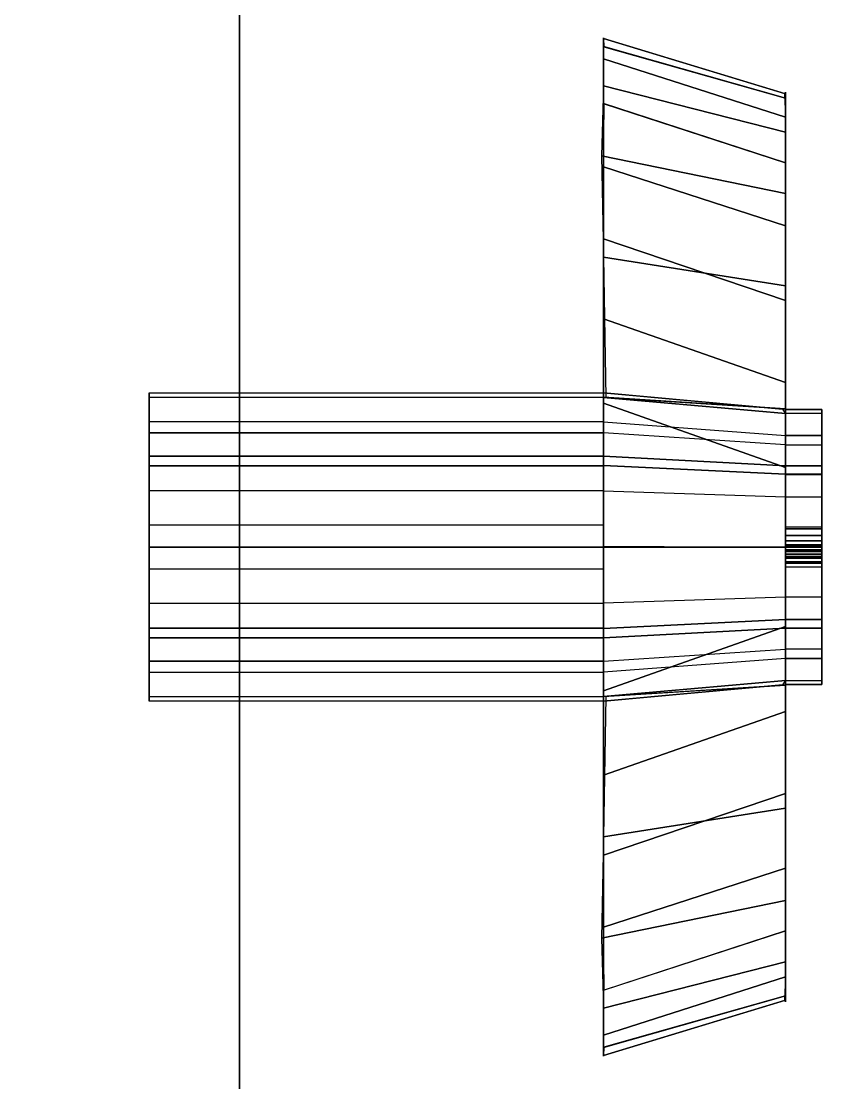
# Model space of a CAD drawing. Extents: x -21.8 to 22.2, y -10 to 63.
# Drawn here: x 0.17 to 22.17, y 17.54 to 46.73 of the extents above; entities that cross this region are included whole.
import ezdxf

# ---------------------------------------------------------------- set-up
doc = ezdxf.new("R2010")
doc.units = 0
doc.header["$MEASUREMENT"] = 0
doc.layers.get('0').update_dxf_attribs({"linetype": 'CONTINUOUS'})

msp = doc.modelspace()

# ---------------------------------------------------------------- linework, layer by layer
for points in [[(6.166, 1.975, 43), (-5.834, 1.975, 43), (-5.834, 62.975, 43), (6.166, 62.975, 43)], [(6.166, 1.975, -40), (-5.834, 1.975, -40), (-5.834, 62.975, -40), (6.166, 62.975, -40)], [(6.166, 1.975, 43), (6.166, 62.975, 43), (6.166, 62.975, -40), (6.166, 1.975, -40)]]:
    msp.add_3dface(points)
at = {"linetype": 'Continuous'}
for points in [[(16.166, 46.271, 1.5), (16.166, 32.271, -12.5), (16.166, 42.762, -7.77), (16.166, 46.271, 1.5)], [(16.166, 32.271, 15.5), (16.166, 46.271, 1.5), (16.166, 42.5, 11.06), (16.166, 32.271, 15.5)], [(16.166, 34.771, -10), (16.166, 46.271, 1.5), (16.166, 40.401, 7.37), (16.166, 34.771, 1.74)], [(21.166, 44.727, 0.453), (16.166, 46.253, 0.781), (16.179, 46.025, 4.095), (21.166, 44.61, 3.503)], [(21.166, 44.092, -2.565), (16.166, 45.691, -2.489), (16.166, 46.253, 0.781), (21.139, 44.736, 0.454)], [(21.166, 44.61, 3.503), (16.166, 46.028, 4.097), (16.166, 44.954, 7.43), (21.166, 43.674, 6.622)], [(21.166, 42.829, -5.192), (16.166, 44.46, -5.388), (16.166, 45.691, -2.489), (21.166, 44.092, -2.565)], [(21.166, 43.674, 6.622), (16.166, 44.954, 7.43), (16.117, 43.025, 10.388), (21.166, 41.986, 9.366)], [(21.166, 44.771, 1.5), (21.166, 32.271, -11), (21.166, 41.638, -6.777), (21.166, 44.771, 1.5)], [(21.166, 32.271, 14), (21.166, 44.771, 1.5), (21.166, 41.404, 10.035), (21.166, 32.271, 14)], [(21.166, 34.504, -8.768), (21.166, 44.771, 1.5), (21.166, 39.53, 6.741), (21.166, 34.504, 1.715)], [(21.166, 41.099, -7.35), (16.166, 42.72, -7.818), (16.185, 44.453, -5.387), (21.166, 42.829, -5.192)], [(21.166, 41.986, 9.366), (16.117, 43.025, 10.388), (16.166, 40.236, 13.014), (21.166, 39.454, 11.73)], [(16.166, 32.271, -12.5), (16.166, 42.762, -7.77), (16.166, 37.453, -11.506), (16.166, 32.271, -12.5)], [(21.166, 39.045, -9.006), (16.166, 40.74, -9.648), (16.166, 42.72, -7.818), (21.166, 41.099, -7.35)], [(16.166, 32.271, 15.5), (16.166, 37.738, 14.389), (16.166, 42.5, 11.06), (16.166, 32.271, 15.5)], [(21.166, 32.271, -11), (21.166, 41.638, -6.777), (21.166, 36.898, -10.112), (21.166, 32.271, -11)], [(21.166, 32.271, 14), (21.166, 37.152, 13.008), (21.166, 41.404, 10.035), (21.166, 32.271, 14)], [(21.166, 36.793, -10.153), (16.166, 38.542, -11.017), (16.166, 40.74, -9.648), (21.166, 39.045, -9.006)], [(16.166, 39.271, 8.5), (16.166, 40.401, 7.37), (16.166, 35.414, 8.039), (16.166, 34.509, 8.791)], [(16.166, 35.414, 8.039), (16.166, 40.401, 7.37), (16.166, 36.379, 6.27), (16.166, 35.414, 8.039)], [(16.166, 36.379, 6.27), (16.166, 40.401, 7.37), (16.166, 36.506, 4.818), (16.166, 36.379, 6.27)], [(16.166, 36.506, 4.818), (16.166, 40.401, 7.37), (16.166, 35.708, 2.677), (16.166, 36.506, 4.818)], [(21.166, 39.454, 11.73), (16.166, 40.236, 13.014), (16.234, 36.381, 14.862), (21.166, 36.074, 13.408)], [(21.166, 38.521, 7.75), (21.166, 39.53, 6.741), (21.166, 35.077, 7.338), (21.166, 34.269, 8.01)], [(21.166, 35.077, 7.338), (21.166, 39.53, 6.741), (21.166, 35.938, 5.759), (21.166, 35.077, 7.338)], [(21.166, 35.938, 5.759), (21.166, 39.53, 6.741), (21.166, 36.052, 4.463), (21.166, 35.938, 5.759)], [(21.166, 36.052, 4.463), (21.166, 39.53, 6.741), (21.166, 35.34, 2.551), (21.166, 36.052, 4.463)], [(16.166, 38.207, 9.564), (16.166, 39.271, 8.5), (16.166, 34.509, 8.791), (16.166, 32.271, 9.427)], [(21.166, 34.454, -10.808), (16.166, 36.222, -11.931), (16.166, 38.542, -11.017), (21.166, 36.793, -10.153)], [(21.166, 37.571, 8.7), (21.166, 38.521, 7.75), (21.166, 34.269, 8.01), (21.166, 32.271, 8.578)], [(16.166, 32.271, 9.427), (16.166, 32.271, 15.5), (16.166, 38.207, 9.564), (16.166, 32.271, 9.427)], [(21.166, 32.271, 8.578), (21.166, 32.271, 14), (21.166, 37.571, 8.7), (21.166, 32.271, 8.578)], [(3.683, 29.129, 8.039), (3.683, 28.164, 6.27), (3.683, 36.506, 4.818), (3.683, 36.379, 6.27)], [(3.683, 28.164, 6.27), (3.683, 28.037, 4.818), (3.683, 28.834, 2.677), (3.683, 36.506, 4.818)], [(3.683, 36.506, 4.818), (3.683, 35.708, 2.677), (3.683, 34.771, 1.74), (3.683, 28.834, 2.677)], [(3.683, 36.379, 6.27), (3.683, 36.506, 4.818), (16.166, 36.506, 4.818), (16.166, 36.379, 6.27)], [(16.166, 36.506, 4.818), (16.166, 35.708, 2.677), (3.683, 35.708, 2.677), (3.683, 36.506, 4.818)], [(21.166, 36.052, 4.463), (16.166, 36.506, 4.818), (16.166, 35.708, 2.677), (21.166, 35.34, 2.551)], [(16.166, 36.506, 4.818), (21.085, 36.06, 4.469), (21.166, 35.938, 5.759), (16.166, 36.379, 6.27)], [(16.166, 29.129, 8.039), (16.166, 28.164, 6.27), (16.166, 36.506, 4.818), (16.166, 36.379, 6.27)], [(16.166, 28.164, 6.27), (16.166, 28.037, 4.818), (16.166, 28.834, 2.677), (16.166, 36.506, 4.818)], [(16.166, 36.506, 4.818), (16.166, 35.708, 2.677), (16.166, 34.771, 1.74), (16.166, 28.834, 2.677)], [(3.683, 35.414, 8.039), (3.683, 30.034, 8.791), (3.683, 29.129, 8.039), (3.683, 36.379, 6.27)], [(3.683, 35.414, 8.039), (16.166, 35.414, 8.039), (16.166, 36.379, 6.27), (3.683, 36.379, 6.27)], [(21.166, 36.074, 13.408), (16.166, 36.386, 14.882), (16.166, 32.271, 15.5), (21.166, 32.271, 14)], [(16.166, 36.379, 6.27), (21.166, 35.938, 5.759), (21.166, 35.077, 7.338), (16.166, 35.414, 8.039)], [(16.166, 35.414, 8.039), (16.166, 30.034, 8.791), (16.166, 29.129, 8.039), (16.166, 36.379, 6.27)], [(21.166, 32.271, -11), (16.166, 32.271, -12.5), (16.166, 36.222, -11.931), (21.166, 34.454, -10.808)], [(21.166, 34.756, 5.527), (21.166, 35.938, 5.759), (21.166, 36.052, 4.463), (21.166, 35.34, 2.551)], [(22.166, 36.052, 4.463), (21.166, 36.052, 4.463), (21.166, 35.34, 2.551), (22.166, 35.34, 2.551)], [(22.166, 35.938, 5.759), (21.166, 35.938, 5.759), (21.166, 36.052, 4.463), (22.166, 36.052, 4.463)], [(21.166, 34.269, 8.01), (21.166, 35.077, 7.338), (21.166, 35.938, 5.759), (21.166, 34.756, 5.527)], [(21.166, 35.938, 5.759), (21.166, 35.077, 7.338), (22.166, 35.077, 7.338), (22.166, 35.938, 5.759)], [(22.166, 34.756, 5.527), (22.166, 35.938, 5.759), (22.166, 36.052, 4.463), (22.166, 35.34, 2.551)], [(22.166, 34.269, 8.01), (22.166, 35.077, 7.338), (22.166, 35.938, 5.759), (22.166, 34.756, 5.527)], [(3.683, 35.708, 2.677), (3.683, 34.771, 1.74), (16.166, 34.771, 1.74), (16.166, 35.708, 2.677)], [(21.166, 34.504, 1.715), (16.166, 34.771, 1.74), (16.166, 35.708, 2.677), (21.166, 35.34, 2.551)], [(3.683, 32.271, 9.427), (3.683, 30.034, 8.791), (3.683, 35.414, 8.039), (3.683, 34.509, 8.791)], [(3.683, 35.414, 8.039), (3.683, 34.509, 8.791), (16.166, 34.509, 8.791), (16.166, 35.414, 8.039)], [(16.166, 35.414, 8.039), (16.166, 34.509, 8.791), (21.166, 34.269, 8.01), (21.166, 35.077, 7.338)], [(16.166, 32.271, 9.427), (16.166, 30.034, 8.791), (16.166, 35.414, 8.039), (16.166, 34.509, 8.791)], [(21.166, 30.274, 8.01), (21.166, 34.269, 8.01), (21.166, 35.34, 2.551), (21.166, 29.203, 2.551)], [(21.166, 29.203, 2.551), (21.166, 30.039, 1.715), (21.166, 34.504, 1.715), (21.166, 35.34, 2.551)], [(22.166, 35.34, 2.551), (21.166, 35.34, 2.551), (21.166, 34.504, 1.715), (22.166, 34.504, 1.715)], [(21.166, 29.203, 2.551), (21.166, 31.963, 2.867), (21.166, 32.288, 2.867), (21.166, 35.34, 2.551)], [(21.166, 32.288, 3.536), (21.166, 32.288, 2.867), (21.166, 35.34, 2.551), (21.166, 35.068, 4.043)], [(22.166, 30.274, 8.01), (22.166, 34.269, 8.01), (22.166, 35.34, 2.551), (22.166, 29.203, 2.551)], [(22.166, 29.203, 2.551), (22.166, 30.039, 1.715), (22.166, 34.504, 1.715), (22.166, 35.34, 2.551)], [(22.166, 29.203, 2.551), (22.166, 31.963, 2.867), (22.166, 32.288, 2.867), (22.166, 35.34, 2.551)], [(22.166, 32.288, 3.536), (22.166, 32.288, 2.867), (22.166, 35.34, 2.551), (22.166, 35.068, 4.043)], [(22.166, 35.077, 7.338), (22.166, 34.269, 8.01), (21.166, 34.269, 8.01), (21.166, 35.077, 7.338)], [(21.166, 32.19, 3.841), (21.166, 32.19, 3.663), (21.166, 32.288, 3.536), (21.166, 35.048, 4.039)], [(21.166, 32.19, 3.841), (21.166, 35.048, 4.039), (21.166, 34.756, 5.527), (21.166, 32.19, 3.841)], [(22.166, 32.19, 3.841), (22.166, 32.19, 3.663), (22.166, 32.288, 3.536), (22.166, 35.048, 4.039)], [(22.166, 32.19, 3.841), (22.166, 35.048, 4.039), (22.166, 34.756, 5.527), (22.166, 32.19, 3.841)], [(3.683, 28.834, 2.677), (3.683, 29.771, 1.74), (3.683, 34.771, 1.74), (3.683, 28.834, 2.677)], [(3.683, 29.771, 1.74), (3.683, 34.771, 1.74), (3.683, 34.771, -4.573), (3.683, 29.771, -4.573)], [(3.683, 29.771, -4.573), (3.683, 30.038, -5.696), (3.683, 30.728, -6.539), (3.683, 34.771, -4.573)], [(3.683, 34.771, -4.573), (3.683, 34.505, -5.696), (3.683, 33.815, -6.539), (3.683, 30.728, -6.539)], [(16.166, 34.771, -4.573), (3.683, 34.771, -4.573), (3.683, 34.771, 1.74), (16.166, 34.771, 1.74)], [(3.683, 34.771, -4.573), (3.683, 34.505, -5.696), (16.166, 34.505, -5.696), (16.166, 34.771, -4.573)], [(16.166, 34.771, -4.573), (16.166, 34.505, -5.696), (16.166, 34.141, -10.631), (16.166, 34.771, -10)], [(21.166, 34.504, -3.922), (16.166, 34.771, -4.573), (16.166, 34.771, 1.715), (21.166, 34.504, 1.715)], [(16.166, 34.505, -5.696), (16.166, 34.771, -4.573), (21.166, 34.504, -3.922), (21.166, 34.266, -4.925)], [(16.166, 28.834, 2.677), (16.166, 29.771, 1.74), (16.166, 34.771, 1.74), (16.166, 28.834, 2.677)], [(16.166, 29.771, 1.74), (16.166, 34.771, 1.74), (16.166, 34.771, -4.573), (16.166, 29.771, -4.573)], [(16.166, 29.771, -4.573), (16.166, 30.038, -5.696), (16.166, 30.728, -6.539), (16.166, 34.771, -4.573)], [(16.166, 34.771, -4.573), (16.166, 34.505, -5.696), (16.166, 33.815, -6.539), (16.166, 30.728, -6.539)], [(21.166, 32.149, 6.252), (21.166, 32.149, 6.096), (21.166, 32.331, 5.965), (21.166, 34.756, 5.527)], [(21.166, 32.149, 6.252), (21.166, 34.756, 5.527), (21.166, 34.513, 6.768), (21.166, 32.149, 6.252)], [(21.166, 32.331, 5.965), (21.166, 32.331, 5.417), (21.166, 32.438, 5.282), (21.166, 34.756, 5.527)], [(21.166, 32.438, 5.282), (21.166, 32.438, 5.077), (21.166, 32.291, 4.977), (21.166, 34.756, 5.527)], [(21.166, 32.291, 4.977), (21.166, 32.291, 3.953), (21.166, 32.19, 3.841), (21.166, 34.756, 5.527)], [(22.166, 32.149, 6.252), (22.166, 32.149, 6.096), (22.166, 32.331, 5.965), (22.166, 34.756, 5.527)], [(22.166, 32.149, 6.252), (22.166, 34.756, 5.527), (22.166, 34.513, 6.768), (22.166, 32.149, 6.252)], [(22.166, 32.331, 5.965), (22.166, 32.331, 5.417), (22.166, 32.438, 5.282), (22.166, 34.756, 5.527)], [(22.166, 32.438, 5.282), (22.166, 32.438, 5.077), (22.166, 32.291, 4.977), (22.166, 34.756, 5.527)], [(22.166, 32.291, 4.977), (22.166, 32.291, 3.953), (22.166, 32.19, 3.841), (22.166, 34.756, 5.527)], [(16.166, 34.509, 8.791), (16.166, 32.271, 9.427), (3.683, 32.271, 9.427), (3.683, 34.509, 8.791)], [(16.166, 34.505, -5.696), (16.166, 33.815, -6.539), (3.683, 33.815, -6.539), (3.683, 34.505, -5.696)], [(16.166, 34.509, 8.791), (16.166, 32.291, 9.427), (21.166, 32.271, 8.578), (21.166, 34.269, 8.01)], [(16.166, 34.141, -10.631), (16.166, 34.505, -5.696), (16.166, 33.815, -6.539), (16.166, 34.141, -10.631)], [(21.166, 33.65, -5.678), (21.166, 34.266, -4.925), (16.166, 34.505, -5.696), (16.166, 33.815, -6.539)], [(21.166, 34.269, 8.01), (21.166, 32.766, 7.617), (21.166, 32.766, 7.293), (21.166, 34.513, 6.768)], [(21.166, 34.513, 6.768), (21.166, 32.766, 7.293), (21.166, 32.313, 7.293), (21.166, 32.313, 6.924)], [(21.166, 34.513, 6.768), (21.166, 32.313, 6.924), (21.166, 32.589, 6.722), (21.166, 32.589, 6.572)], [(21.166, 34.513, 6.768), (21.166, 32.321, 6.504), (21.166, 32.321, 6.357), (21.166, 32.149, 6.252)], [(21.166, 32.589, 6.572), (21.166, 32.321, 6.504), (21.166, 33.417, 6.636), (21.166, 34.513, 6.768)], [(21.166, 34.504, -3.922), (21.166, 34.266, -4.925), (21.166, 33.94, -9.331), (21.166, 34.504, -8.768)], [(21.166, 30.039, 1.715), (21.166, 34.504, 1.715), (21.166, 34.504, -3.922), (21.166, 30.039, -3.922)], [(21.166, 32.819, -6.086), (21.166, 33.65, -5.678), (21.166, 34.266, -4.925), (21.166, 34.504, -3.922)], [(21.166, 30.039, -3.922), (21.166, 34.504, -3.922), (21.166, 32.819, -6.086), (21.166, 31.724, -6.086)], [(22.166, 34.266, -4.925), (22.166, 34.504, -3.922), (21.166, 34.504, -3.922), (21.166, 34.266, -4.925)], [(22.166, 34.504, -3.922), (22.166, 34.504, 1.715), (21.166, 34.504, 1.715), (21.166, 34.504, -3.922)], [(22.166, 34.269, 8.01), (22.166, 32.766, 7.617), (22.166, 32.766, 7.293), (22.166, 34.513, 6.768)], [(22.166, 34.513, 6.768), (22.166, 32.766, 7.293), (22.166, 32.313, 7.293), (22.166, 32.313, 6.924)], [(22.166, 34.513, 6.768), (22.166, 32.313, 6.924), (22.166, 32.589, 6.722), (22.166, 32.589, 6.572)], [(22.166, 34.513, 6.768), (22.166, 32.321, 6.504), (22.166, 32.321, 6.357), (22.166, 32.149, 6.252)], [(22.166, 32.589, 6.572), (22.166, 32.321, 6.504), (22.166, 33.417, 6.636), (22.166, 34.513, 6.768)], [(22.166, 30.039, 1.715), (22.166, 34.504, 1.715), (22.166, 34.504, -3.922), (22.166, 30.039, -3.922)], [(22.166, 32.819, -6.086), (22.166, 33.65, -5.678), (22.166, 34.266, -4.925), (22.166, 34.504, -3.922)], [(22.166, 30.039, -3.922), (22.166, 34.504, -3.922), (22.166, 32.819, -6.086), (22.166, 31.724, -6.086)], [(21.166, 34.269, 8.01), (21.166, 32.271, 8.578), (21.166, 30.274, 8.01), (21.166, 34.269, 8.01)], [(21.166, 34.269, 8.01), (21.166, 32.271, 8.578), (22.166, 32.271, 8.578), (22.166, 34.269, 8.01)], [(21.166, 34.269, 8.01), (21.166, 32.766, 7.617), (21.166, 31.989, 7.617), (21.166, 30.274, 8.01)], [(21.166, 33.94, -9.331), (21.166, 34.266, -4.925), (21.166, 33.65, -5.678), (21.166, 33.94, -9.331)], [(22.166, 34.266, -4.925), (21.166, 34.266, -4.925), (21.166, 33.65, -5.678), (22.166, 33.65, -5.678)], [(22.166, 34.269, 8.01), (22.166, 32.271, 8.578), (22.166, 30.274, 8.01), (22.166, 34.269, 8.01)], [(22.166, 34.269, 8.01), (22.166, 32.766, 7.617), (22.166, 31.989, 7.617), (22.166, 30.274, 8.01)], [(16.166, 32.271, -7.073), (16.166, 32.271, -12.5), (16.166, 34.141, -10.631), (16.166, 32.885, -6.996)], [(16.166, 33.815, -6.539), (16.166, 32.885, -6.996), (16.166, 34.141, -10.631)], [(21.166, 32.271, -6.154), (21.166, 32.271, -11), (21.166, 33.94, -9.331), (21.166, 32.819, -6.086)], [(21.166, 33.65, -5.678), (21.166, 32.819, -6.086), (21.166, 33.94, -9.331)], [(3.683, 33.815, -6.539), (3.683, 32.885, -6.996), (3.683, 32.271, -7.073), (3.683, 32.271, -6.539)], [(3.683, 33.815, -6.539), (3.683, 32.885, -6.996), (16.166, 32.885, -6.996), (16.166, 33.815, -6.539)], [(16.166, 33.815, -6.539), (21.166, 33.65, -5.678), (21.166, 32.271, -6.154), (16.166, 32.271, -7.073)], [(16.166, 33.815, -6.539), (16.166, 32.885, -6.996), (16.166, 32.271, -7.073), (16.166, 32.271, -6.539)], [(22.166, 33.65, -5.678), (22.166, 32.819, -6.086), (21.166, 32.819, -6.086), (21.166, 33.65, -5.678)], [(3.683, 32.271, -7.073), (3.683, 32.885, -6.996), (16.166, 32.885, -6.996), (16.166, 32.271, -7.073)], [(21.166, 31.724, -6.086), (21.166, 32.819, -6.086), (21.166, 32.271, -6.154), (21.166, 31.724, -6.086)], [(22.166, 32.819, -6.086), (21.166, 32.819, -6.086), (21.166, 32.271, -6.154), (22.166, 32.271, -6.154)], [(22.166, 31.989, 7.617), (21.166, 31.989, 7.617), (21.166, 32.766, 7.617), (22.166, 32.766, 7.617)], [(21.166, 32.766, 7.617), (22.166, 32.766, 7.617), (22.166, 32.766, 7.293), (21.166, 32.766, 7.293)], [(22.166, 32.766, 7.293), (21.166, 32.766, 7.293), (21.166, 32.313, 7.293), (22.166, 32.313, 7.293)], [(22.166, 31.724, -6.086), (22.166, 32.819, -6.086), (22.166, 32.271, -6.154), (22.166, 31.724, -6.086)], [(22.166, 32.313, 6.924), (21.166, 32.313, 6.924), (21.166, 32.589, 6.722), (22.166, 32.589, 6.722)], [(22.166, 32.589, 6.722), (21.166, 32.589, 6.722), (21.166, 32.589, 6.572), (22.166, 32.589, 6.572)], [(22.166, 32.589, 6.572), (21.166, 32.589, 6.572), (21.166, 32.321, 6.504), (22.166, 32.321, 6.504)], [(21.166, 32.331, 5.417), (21.166, 32.438, 5.282), (22.166, 32.438, 5.282), (22.166, 32.331, 5.417)], [(21.166, 32.438, 5.282), (22.166, 32.438, 5.282), (22.166, 32.438, 5.077), (21.166, 32.438, 5.077)], [(21.166, 32.438, 5.077), (21.166, 32.291, 4.977), (22.166, 32.291, 4.977), (22.166, 32.438, 5.077)], [(3.683, 32.271, -6.539), (3.683, 32.271, -7.073), (3.683, 31.658, -6.996), (3.683, 30.728, -6.539)], [(16.166, 32.271, -7.073), (16.166, 31.658, -6.996), (3.683, 31.658, -6.996), (3.683, 32.271, -7.073)], [(3.683, 30.034, 8.791), (3.683, 32.271, 9.427), (16.166, 32.271, 9.427), (16.166, 30.034, 8.791)], [(16.166, 32.271, 15.5), (16.166, 18.271, 1.5), (16.166, 21.805, 10.798), (16.166, 32.271, 15.5)], [(16.166, 32.271, -12.5), (16.166, 21.716, -7.697), (16.166, 18.271, 1.5), (16.166, 25.271, -5.5)], [(16.166, 32.271, 15.5), (16.166, 26.266, 14.146), (16.166, 21.805, 10.798), (16.166, 32.271, 15.5)], [(16.166, 21.716, -7.697), (16.166, 32.271, -12.5), (16.166, 26.006, -11.02), (16.166, 21.716, -7.697)], [(16.166, 31.658, -6.996), (16.166, 30.402, -10.631), (16.166, 32.271, -12.5), (16.166, 32.271, -7.073)], [(16.166, 32.271, 9.427), (16.166, 26.335, 9.564), (16.166, 32.271, 15.5), (16.166, 32.271, 9.427)], [(16.166, 32.271, 9.427), (16.166, 30.034, 8.791), (16.166, 25.271, 8.5), (16.166, 26.335, 9.564)], [(21.166, 32.271, 14), (16.166, 32.271, 15.5), (16.166, 28.157, 14.882), (21.166, 28.469, 13.408)], [(21.166, 30.088, -10.808), (16.166, 28.321, -11.931), (16.166, 32.271, -12.5), (21.166, 32.271, -11)], [(16.166, 32.271, -7.073), (21.166, 32.271, -6.154), (21.166, 30.893, -5.678), (16.166, 30.728, -6.539)], [(21.166, 30.274, 8.01), (21.166, 32.271, 8.578), (16.166, 32.252, 9.427), (16.166, 30.034, 8.791)], [(16.166, 32.271, -6.539), (16.166, 32.271, -7.073), (16.166, 31.658, -6.996), (16.166, 30.728, -6.539)], [(21.166, 32.149, 6.096), (22.166, 32.149, 6.096), (22.166, 32.331, 5.965), (21.166, 32.331, 5.965)], [(21.166, 32.331, 5.965), (22.166, 32.331, 5.965), (22.166, 32.331, 5.417), (21.166, 32.331, 5.417)], [(21.166, 32.321, 6.504), (22.166, 32.321, 6.504), (22.166, 32.321, 6.357), (21.166, 32.321, 6.357)], [(21.166, 32.321, 6.357), (21.166, 32.149, 6.252), (22.166, 32.149, 6.252), (22.166, 32.321, 6.357)], [(22.166, 32.313, 7.293), (21.166, 32.313, 7.293), (21.166, 32.313, 6.924), (22.166, 32.313, 6.924)], [(21.166, 32.291, 4.977), (22.166, 32.291, 4.977), (22.166, 32.291, 3.953), (21.166, 32.291, 3.953)], [(21.166, 32.291, 3.953), (21.166, 32.19, 3.841), (22.166, 32.19, 3.841), (22.166, 32.291, 3.953)], [(21.166, 32.19, 3.663), (21.166, 32.288, 3.536), (22.166, 32.288, 3.536), (22.166, 32.19, 3.663)], [(21.166, 32.288, 3.536), (22.166, 32.288, 3.536), (22.166, 32.288, 2.867), (21.166, 32.288, 2.867)], [(21.166, 32.288, 2.867), (21.166, 31.963, 2.867), (22.166, 31.963, 2.867), (22.166, 32.288, 2.867)], [(21.166, 32.271, 14), (21.166, 19.771, 1.5), (21.166, 22.926, 9.802), (21.166, 32.271, 14)], [(21.166, 32.271, -11), (21.166, 22.847, -6.711), (21.166, 19.771, 1.5), (21.166, 26.021, -4.75)], [(21.166, 32.271, 14), (21.166, 26.909, 12.791), (21.166, 22.926, 9.802), (21.166, 32.271, 14)], [(21.166, 22.847, -6.711), (21.166, 32.271, -11), (21.166, 26.677, -9.678), (21.166, 22.847, -6.711)], [(21.166, 31.724, -6.086), (21.166, 30.602, -9.331), (21.166, 32.271, -11), (21.166, 32.271, -6.154)], [(21.166, 32.271, 8.578), (21.166, 26.971, 8.7), (21.166, 32.271, 14), (21.166, 32.271, 8.578)], [(21.166, 32.271, 8.578), (21.166, 30.274, 8.01), (21.166, 26.021, 7.75), (21.166, 26.971, 8.7)], [(22.166, 32.271, -6.154), (21.166, 32.271, -6.154), (21.166, 31.724, -6.086), (22.166, 31.724, -6.086)], [(22.166, 30.274, 8.01), (22.166, 32.271, 8.578), (21.166, 32.271, 8.578), (21.166, 30.274, 8.01)], [(21.166, 32.19, 3.841), (21.166, 32.19, 3.663), (22.166, 32.19, 3.663), (22.166, 32.19, 3.841)], [(21.166, 32.149, 6.252), (21.166, 32.149, 6.096), (22.166, 32.149, 6.096), (22.166, 32.149, 6.252)], [(21.166, 32.007, 5.798), (21.166, 32.007, 5.304), (21.166, 32.073, 5.221), (21.166, 29.738, 5.28)], [(21.166, 32.073, 5.221), (21.166, 31.966, 5.148), (21.166, 31.966, 4.078), (21.166, 29.738, 5.28)], [(22.166, 31.966, 5.148), (21.166, 31.966, 5.148), (21.166, 32.073, 5.221), (22.166, 32.073, 5.221)], [(22.166, 32.073, 5.221), (21.166, 32.073, 5.221), (21.166, 32.007, 5.304), (22.166, 32.007, 5.304)], [(21.166, 31.824, 6.434), (21.166, 31.824, 5.929), (21.166, 32.007, 5.798), (21.166, 29.738, 5.28)], [(22.166, 32.007, 5.304), (21.166, 32.007, 5.304), (21.166, 32.007, 5.798), (22.166, 32.007, 5.798)], [(22.166, 32.007, 5.798), (21.166, 32.007, 5.798), (21.166, 31.824, 5.929), (22.166, 31.824, 5.929)], [(21.166, 31.989, 7.617), (21.166, 31.989, 6.76), (21.166, 31.996, 6.755), (21.166, 29.738, 5.28)], [(21.166, 31.996, 6.755), (21.166, 31.996, 6.539), (21.166, 31.824, 6.434), (21.166, 29.738, 5.28)], [(22.166, 31.824, 6.434), (21.166, 31.824, 6.434), (21.166, 31.996, 6.539), (22.166, 31.996, 6.539)], [(22.166, 31.996, 6.539), (21.166, 31.996, 6.539), (21.166, 31.996, 6.755), (22.166, 31.996, 6.755)], [(22.166, 31.996, 6.755), (22.166, 31.989, 6.76), (21.166, 31.989, 6.76), (21.166, 31.996, 6.755)], [(21.166, 30.274, 8.01), (21.166, 31.989, 7.617), (21.166, 29.738, 5.28), (21.166, 30.274, 8.01)], [(21.166, 31.989, 6.76), (22.166, 31.989, 6.76), (22.166, 31.989, 7.617), (21.166, 31.989, 7.617)], [(21.166, 31.966, 4.078), (21.166, 31.865, 3.966), (21.166, 31.865, 3.552), (21.166, 29.203, 2.551)], [(21.166, 29.738, 5.28), (21.166, 29.203, 2.551), (21.166, 31.966, 4.078), (21.166, 29.738, 5.28)], [(22.166, 31.865, 3.966), (21.166, 31.865, 3.966), (21.166, 31.966, 4.078), (22.166, 31.966, 4.078)], [(22.166, 31.966, 4.078), (21.166, 31.966, 4.078), (21.166, 31.966, 5.148), (22.166, 31.966, 5.148)], [(21.166, 31.865, 3.552), (21.166, 31.963, 3.425), (21.166, 31.963, 2.867), (21.166, 29.203, 2.551)], [(22.166, 31.963, 3.425), (21.166, 31.963, 3.425), (21.166, 31.963, 2.867), (22.166, 31.963, 2.867)], [(21.166, 31.963, 3.425), (21.166, 31.865, 3.552), (22.166, 31.865, 3.552), (22.166, 31.963, 3.425)], [(22.166, 31.865, 3.552), (22.166, 31.865, 3.966), (21.166, 31.865, 3.966), (21.166, 31.865, 3.552)], [(22.166, 31.824, 5.929), (21.166, 31.824, 5.929), (21.166, 31.824, 6.434), (22.166, 31.824, 6.434)], [(22.166, 32.007, 5.798), (22.166, 32.007, 5.304), (22.166, 32.073, 5.221), (22.166, 29.738, 5.28)], [(22.166, 32.073, 5.221), (22.166, 31.966, 5.148), (22.166, 31.966, 4.078), (22.166, 29.738, 5.28)], [(22.166, 31.824, 6.434), (22.166, 31.824, 5.929), (22.166, 32.007, 5.798), (22.166, 29.738, 5.28)], [(22.166, 31.989, 7.617), (22.166, 31.989, 6.76), (22.166, 31.996, 6.755), (22.166, 29.738, 5.28)], [(22.166, 31.996, 6.755), (22.166, 31.996, 6.539), (22.166, 31.824, 6.434), (22.166, 29.738, 5.28)], [(22.166, 30.274, 8.01), (22.166, 31.989, 7.617), (22.166, 29.738, 5.28), (22.166, 30.274, 8.01)], [(22.166, 31.966, 4.078), (22.166, 31.865, 3.966), (22.166, 31.865, 3.552), (22.166, 29.203, 2.551)], [(22.166, 29.738, 5.28), (22.166, 29.203, 2.551), (22.166, 31.966, 4.078), (22.166, 29.738, 5.28)], [(22.166, 31.865, 3.552), (22.166, 31.963, 3.425), (22.166, 31.963, 2.867), (22.166, 29.203, 2.551)], [(16.166, 30.728, -6.539), (16.166, 31.658, -6.996), (3.683, 31.658, -6.996), (3.683, 30.728, -6.539)], [(16.166, 30.402, -10.631), (16.166, 30.402, -10.631), (16.166, 31.658, -6.996), (16.166, 30.728, -6.539)], [(21.166, 30.602, -9.331), (21.166, 30.602, -9.331), (21.166, 31.724, -6.086), (21.166, 30.893, -5.678)], [(21.166, 30.039, -3.922), (21.166, 30.277, -4.925), (21.166, 30.893, -5.678), (21.166, 31.724, -6.086)], [(21.166, 30.893, -5.678), (21.166, 31.724, -6.086), (22.166, 31.724, -6.086), (22.166, 30.893, -5.678)], [(22.166, 30.039, -3.922), (22.166, 30.277, -4.925), (22.166, 30.893, -5.678), (22.166, 31.724, -6.086)], [(3.683, 30.038, -5.696), (3.683, 30.728, -6.539), (16.166, 30.728, -6.539), (16.166, 30.038, -5.696)], [(16.166, 30.728, -6.539), (16.166, 30.038, -5.696), (21.166, 30.277, -4.925), (21.166, 30.893, -5.678)], [(16.166, 30.402, -10.631), (16.166, 30.728, -6.539), (16.166, 30.038, -5.696), (16.166, 30.402, -10.631)], [(21.166, 30.602, -9.331), (21.166, 30.893, -5.678), (21.166, 30.277, -4.925), (21.166, 30.602, -9.331)], [(22.166, 30.893, -5.678), (21.166, 30.893, -5.678), (21.166, 30.277, -4.925), (22.166, 30.277, -4.925)], [(16.166, 29.771, -10), (16.166, 30.402, -10.631), (16.166, 30.038, -5.696), (16.166, 29.771, -4.573)], [(21.166, 30.039, -8.768), (21.166, 30.602, -9.331), (21.166, 30.277, -4.925), (21.166, 30.039, -3.922)], [(21.166, 30.277, -4.925), (21.166, 30.039, -3.922), (16.166, 29.771, -4.573), (16.166, 30.038, -5.696)], [(21.166, 29.466, 7.338), (21.166, 30.274, 8.01), (16.166, 30.034, 8.791), (16.166, 29.129, 8.039)], [(21.166, 27.75, -10.153), (16.166, 26.001, -11.017), (16.166, 28.321, -11.931), (21.166, 30.088, -10.808)], [(21.166, 30.277, -4.925), (21.166, 30.039, -3.922), (22.166, 30.039, -3.922), (22.166, 30.277, -4.925)], [(21.166, 30.274, 8.01), (21.166, 29.466, 7.338), (21.166, 25.013, 6.741), (21.166, 26.021, 7.75)], [(21.166, 30.274, 8.01), (21.166, 29.466, 7.338), (21.166, 28.604, 5.759), (21.166, 29.738, 5.28)], [(21.166, 29.466, 7.338), (21.166, 30.274, 8.01), (22.166, 30.274, 8.01), (22.166, 29.466, 7.338)], [(22.166, 30.274, 8.01), (22.166, 29.466, 7.338), (22.166, 28.604, 5.759), (22.166, 29.738, 5.28)], [(16.166, 29.771, -4.573), (16.166, 30.038, -5.696), (3.683, 30.038, -5.696), (3.683, 29.771, -4.573)], [(16.166, 29.129, 8.039), (16.166, 30.034, 8.791), (3.683, 30.034, 8.791), (3.683, 29.129, 8.039)], [(16.166, 28.834, 2.677), (16.166, 29.771, 1.74), (3.683, 29.771, 1.74), (3.683, 28.834, 2.677)], [(16.166, 29.771, 1.74), (3.683, 29.771, 1.74), (3.683, 29.771, -4.573), (16.166, 29.771, -4.573)], [(21.166, 30.039, 1.715), (16.166, 29.771, 1.715), (16.166, 29.771, -4.573), (21.166, 30.039, -3.922)], [(21.166, 29.203, 2.551), (16.166, 28.834, 2.677), (16.166, 29.771, 1.74), (21.166, 30.039, 1.715)], [(16.166, 30.034, 8.791), (16.166, 29.129, 8.039), (16.166, 24.142, 7.37), (16.166, 25.271, 8.5)], [(16.166, 29.771, 1.74), (16.166, 24.142, 7.37), (16.166, 18.271, 1.5), (16.166, 29.771, -10)], [(21.166, 30.039, 1.715), (21.166, 25.013, 6.741), (21.166, 19.771, 1.5), (21.166, 30.039, -8.768)], [(21.166, 30.039, -3.922), (21.166, 30.039, 1.715), (22.166, 30.039, 1.715), (22.166, 30.039, -3.922)], [(22.166, 30.039, 1.715), (21.166, 30.039, 1.715), (21.166, 29.203, 2.551), (22.166, 29.203, 2.551)], [(21.166, 29.203, 2.551), (21.166, 28.49, 4.463), (21.166, 28.604, 5.759), (21.166, 29.738, 5.28)], [(22.166, 29.203, 2.551), (22.166, 28.49, 4.463), (22.166, 28.604, 5.759), (22.166, 29.738, 5.28)], [(16.166, 29.129, 8.039), (21.166, 29.466, 7.338), (21.166, 28.604, 5.759), (16.166, 28.164, 6.27)], [(21.166, 29.203, 2.551), (16.166, 28.834, 2.677), (16.166, 28.037, 4.818), (21.166, 28.49, 4.463)], [(21.166, 29.466, 7.338), (21.166, 28.604, 5.759), (21.166, 25.013, 6.741), (21.166, 29.466, 7.338)], [(22.166, 28.604, 5.759), (22.166, 29.466, 7.338), (21.166, 29.466, 7.338), (21.166, 28.604, 5.759)], [(21.166, 28.49, 4.463), (21.166, 29.203, 2.551), (21.166, 25.013, 6.741), (21.166, 28.49, 4.463)], [(22.166, 29.203, 2.551), (21.166, 29.203, 2.551), (21.166, 28.49, 4.463), (22.166, 28.49, 4.463)], [(3.683, 28.164, 6.27), (16.166, 28.164, 6.27), (16.166, 29.129, 8.039), (3.683, 29.129, 8.039)], [(16.166, 29.129, 8.039), (16.166, 28.164, 6.27), (16.166, 24.142, 7.37), (16.166, 29.129, 8.039)], [(3.683, 28.037, 4.818), (3.683, 28.834, 2.677), (16.166, 28.834, 2.677), (16.166, 28.037, 4.818)], [(16.166, 28.037, 4.818), (16.166, 28.834, 2.677), (16.166, 24.142, 7.37), (16.166, 28.037, 4.818)], [(16.166, 28.164, 6.27), (21.166, 28.604, 5.759), (21.085, 28.483, 4.469), (16.166, 28.037, 4.818)], [(21.166, 28.604, 5.759), (21.166, 28.49, 4.463), (21.166, 25.013, 6.741), (21.166, 28.604, 5.759)], [(22.166, 28.49, 4.463), (21.166, 28.49, 4.463), (21.166, 28.604, 5.759), (22.166, 28.604, 5.759)], [(21.166, 28.469, 13.408), (16.234, 28.161, 14.862), (16.166, 24.307, 13.014), (21.166, 25.088, 11.73)], [(16.166, 28.164, 6.27), (16.166, 28.037, 4.818), (3.683, 28.037, 4.818), (3.683, 28.164, 6.27)], [(16.166, 28.164, 6.27), (16.166, 28.037, 4.818), (16.166, 24.142, 7.37), (16.166, 28.164, 6.27)], [(21.166, 25.498, -9.006), (16.166, 23.803, -9.648), (16.166, 26.001, -11.017), (21.166, 27.75, -10.153)], [(21.166, 23.444, -7.35), (16.166, 21.823, -7.818), (16.166, 23.803, -9.648), (21.166, 25.498, -9.006)], [(21.166, 25.088, 11.73), (16.166, 24.307, 13.014), (16.117, 21.518, 10.388), (21.166, 22.556, 9.366)], [(21.166, 21.714, -5.192), (16.185, 20.089, -5.387), (16.166, 21.823, -7.818), (21.166, 23.444, -7.35)], [(21.166, 22.556, 9.366), (16.117, 21.518, 10.388), (16.166, 19.589, 7.43), (21.166, 20.869, 6.622)], [(21.166, 20.451, -2.565), (16.166, 18.852, -2.489), (16.166, 20.083, -5.388), (21.166, 21.714, -5.192)], [(21.166, 20.869, 6.622), (16.166, 19.589, 7.43), (16.166, 18.514, 4.097), (21.166, 19.933, 3.503)], [(21.139, 19.807, 0.454), (16.166, 18.29, 0.781), (16.166, 18.852, -2.489), (21.166, 20.451, -2.565)], [(21.166, 19.933, 3.503), (16.179, 18.518, 4.095), (16.166, 18.29, 0.781), (21.166, 19.815, 0.453)]]:
    msp.add_3dface(points, dxfattribs=at)

doc.saveas('drawing.dxf')
